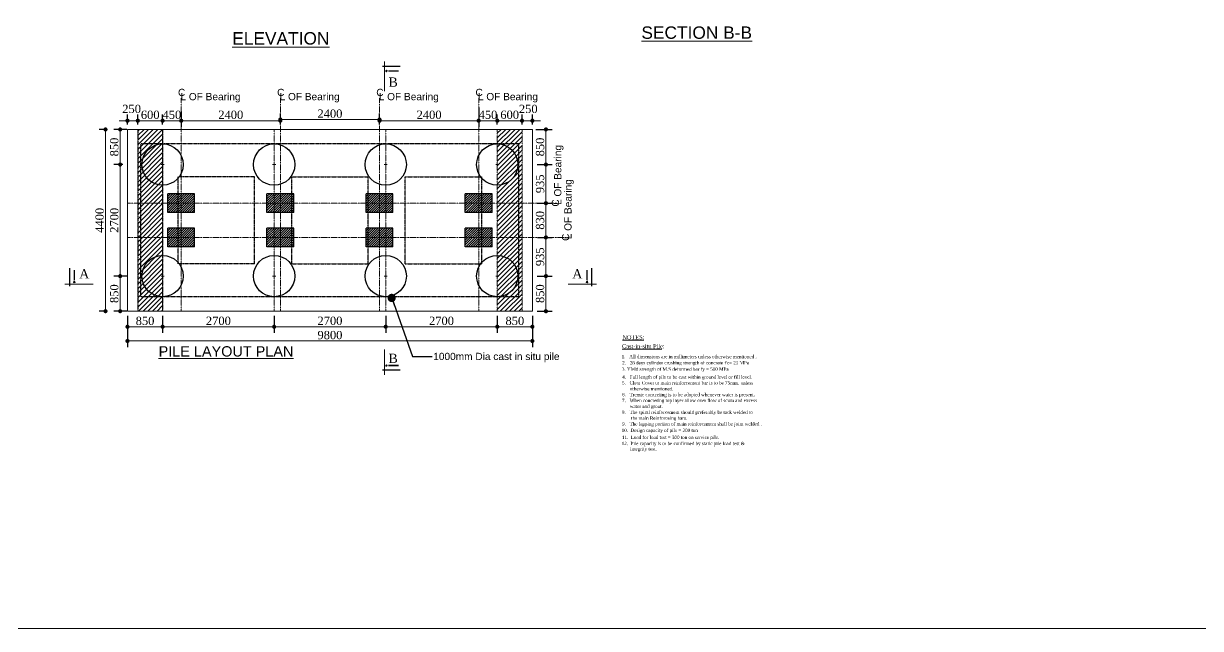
# Model space of a CAD drawing. Header units: millimetres. Extents: x -452357 to 35267, y 81803 to 461763.
# Drawn here: x -157511 to -129026, y 185240 to 199884 of the extents above; entities that cross this region are included whole.
import ezdxf

# ---------------------------------------------------------------- set-up
doc = ezdxf.new("R2010")
doc.units = ezdxf.units.MM
doc.header["$PDMODE"] = 2
doc.linetypes.add('CENTER', pattern=[2, 1.25, -0.25, 0.25, -0.25])
doc.linetypes.add('HIDDEN', pattern=[9.525, 6.35, -3.175])
doc.layers.get('Defpoints').update_dxf_attribs({"lineweight": 13})
for name, color, linetype, lineweight in [('Center Line', 34, 'Continuous', 15), ('Dimision', 96, 'Continuous', 18), ('hatch', 65, 'Continuous', 15), ('Hatching', 65, 'Continuous', 20), ('Pile', 11, 'Continuous', 15), ('Text', 7, 'Continuous', 15)]:
    doc.layers.add(name, color=color, linetype=linetype, lineweight=lineweight)
doc.layers.add('Pire Line', color=11, linetype='Continuous')
doc.styles.add('ROMANS', font='arial.ttf', dxfattribs={"height": 200})
doc.styles.get("Standard").update_dxf_attribs({"font": 'times.ttf'})
doc.dimstyles.new('ISO-25', dxfattribs={"dimtxt": 175, "dimasz": 100, "dimexe": 65, "dimexo": 115.625, "dimgap": 40, "dimtad": 1, "dimtoh": 1, "dimdec": 0, "dimtxsty": 'Standard', "dimblk": 'DOT', "dimcen": 300, "dimclrd": 256, "dimclre": 256, "dimclrt": 256, "dimadec": 0, "dimazin": 0, "dimtfac": 1, "dimtdec": 0, "dimtix": 1, "dimtmove": 0, "dimatfit": 3, "dimldrblk": 'DOT', "dimfxl": 75, "dimlwd": -1, "dimarcsym": 0})
pattern_1 = [(45, (213515.25, 55351.82), (-56.1266, 56.1266), [])]

# ---------------------------------------------------------------- blocks, each defined once
blk = doc.blocks.new('_Dot')
at = {"color": 0, "linetype": 'ByBlock', "lineweight": -2}
blk.add_line((-0.5, 0), (-1, 0), dxfattribs=at)
at = {"color": 0, "linetype": 'ByBlock', "const_width": 0.5}
blk.add_lwpolyline([(-0.25, 0, 1), (0.25, 0, 1)], format="xyb", close=True, dxfattribs=at)
blk = doc.blocks.new('*D453')
at = {"layer": 'Defpoints', "color": 0, "ltscale": 3, "transparency": 16777216}
for p in [(-146495, 197964), (-148895, 197532), (-148895, 197320)]:
    blk.add_point(p, dxfattribs=at)
at = {"layer": 'Dimision', "color": 1, "lineweight": -2, "ltscale": 3, "transparency": 16777216}
for p, q in [((-146495, 197848), (-146495, 197382)), ((-148895, 197436), (-148895, 197682))]:
    blk.add_line(p, q, dxfattribs=at)
at = {"layer": 'Dimision', "ltscale": 3, "transparency": 16777216}
blk.add_line((-146595, 197532), (-148795, 197532), dxfattribs=at)
at = {"layer": 'Dimision', "ltscale": 3, "transparency": 16777216, "xscale": 100, "yscale": 100, "zscale": 100, "rotation": 180}
blk.add_blockref('_Dot', (-148895, 197532), dxfattribs=at)
at = {"layer": 'Dimision', "ltscale": 3, "transparency": 16777216, "xscale": 100, "yscale": 100, "zscale": 100}
blk.add_blockref('_Dot', (-146495, 197532), dxfattribs=at)
at = {"layer": 'Dimision', "ltscale": 3, "transparency": 16777216, "insert": (-147695, 197674), "char_height": 200, "attachment_point": 5}
blk.add_mtext('2400', dxfattribs=at)
blk = doc.blocks.new('*D454')
at = {"layer": 'Defpoints', "color": 0, "ltscale": 3, "transparency": 16777216}
for p in [(-153695, 197872), (-153695, 197532), (-151295, 197320)]:
    blk.add_point(p, dxfattribs=at)
at = {"layer": 'Dimision', "color": 1, "lineweight": -2, "ltscale": 3, "transparency": 16777216}
for p, q in [((-153695, 197756), (-153695, 197382)), ((-151295, 197436), (-151295, 197682))]:
    blk.add_line(p, q, dxfattribs=at)
at = {"layer": 'Dimision', "ltscale": 3, "transparency": 16777216}
blk.add_line((-151395, 197532), (-153595, 197532), dxfattribs=at)
at = {"layer": 'Dimision', "ltscale": 3, "transparency": 16777216, "xscale": 100, "yscale": 100, "zscale": 100, "rotation": 180}
blk.add_blockref('_Dot', (-153695, 197532), dxfattribs=at)
at = {"layer": 'Dimision', "ltscale": 3, "transparency": 16777216, "xscale": 100, "yscale": 100, "zscale": 100}
blk.add_blockref('_Dot', (-151295, 197532), dxfattribs=at)
at = {"layer": 'Dimision', "ltscale": 3, "transparency": 16777216, "insert": (-152495, 197674), "char_height": 200, "attachment_point": 5}
blk.add_mtext('2400', dxfattribs=at)
blk = doc.blocks.new('*D455')
at = {"layer": 'Defpoints', "color": 0, "ltscale": 3, "transparency": 16777216}
for p in [(-153695, 197872), (-154145, 197532), (-154145, 197320)]:
    blk.add_point(p, dxfattribs=at)
at = {"layer": 'Dimision', "color": 1, "lineweight": -2, "ltscale": 3, "transparency": 16777216}
for p, q in [((-153695, 197756), (-153695, 197382)), ((-154145, 197436), (-154145, 197682))]:
    blk.add_line(p, q, dxfattribs=at)
at = {"layer": 'Dimision', "ltscale": 3, "transparency": 16777216}
for p, q in [((-154245, 197532), (-154345, 197532)), ((-153695, 197532), (-154145, 197532)), ((-153595, 197532), (-153495, 197532))]:
    blk.add_line(p, q, dxfattribs=at)
at = {"layer": 'Dimision', "ltscale": 3, "transparency": 16777216, "xscale": 100, "yscale": 100, "zscale": 100}
blk.add_blockref('_Dot', (-154145, 197532), dxfattribs=at)
at = {"layer": 'Dimision', "ltscale": 3, "transparency": 16777216, "xscale": 100, "yscale": 100, "zscale": 100, "rotation": 180}
blk.add_blockref('_Dot', (-153695, 197532), dxfattribs=at)
at = {"layer": 'Dimision', "ltscale": 3, "transparency": 16777216, "insert": (-153920, 197674), "char_height": 200, "attachment_point": 5}
blk.add_mtext('450', dxfattribs=at)
blk = doc.blocks.new('*D456')
at = {"layer": 'Defpoints', "color": 0, "ltscale": 0.25, "transparency": 16777216}
for p in [(-154745, 197532), (-154745, 197320), (-154145, 197320)]:
    blk.add_point(p, dxfattribs=at)
at = {"layer": 'Dimision', "color": 1, "lineweight": -2, "ltscale": 0.25, "transparency": 16777216}
for p, q in [((-154745, 197436), (-154745, 197682)), ((-154145, 197436), (-154145, 197682))]:
    blk.add_line(p, q, dxfattribs=at)
at = {"layer": 'Dimision', "ltscale": 0.25, "transparency": 16777216}
blk.add_line((-154245, 197532), (-154645, 197532), dxfattribs=at)
at = {"layer": 'Dimision', "ltscale": 0.25, "transparency": 16777216, "xscale": 100, "yscale": 100, "zscale": 100, "rotation": 180}
blk.add_blockref('_Dot', (-154745, 197532), dxfattribs=at)
at = {"layer": 'Dimision', "ltscale": 0.25, "transparency": 16777216, "xscale": 100, "yscale": 100, "zscale": 100}
blk.add_blockref('_Dot', (-154145, 197532), dxfattribs=at)
at = {"layer": 'Dimision', "ltscale": 0.25, "transparency": 16777216, "insert": (-154445, 197674), "char_height": 200, "attachment_point": 5}
blk.add_mtext('600', dxfattribs=at)
blk = doc.blocks.new('*D457')
at = {"layer": 'Defpoints', "color": 0, "ltscale": 0.25, "transparency": 16777216}
for p in [(-154995, 197532), (-154995, 197320), (-154745, 197320)]:
    blk.add_point(p, dxfattribs=at)
at = {"layer": 'Dimision', "ltscale": 0.25, "transparency": 16777216}
for p, q in [((-155095, 197532), (-155195, 197532)), ((-154745, 197532), (-154995, 197532)), ((-154645, 197532), (-154545, 197532))]:
    blk.add_line(p, q, dxfattribs=at)
at = {"layer": 'Dimision', "color": 1, "lineweight": -2, "ltscale": 0.25, "transparency": 16777216}
for p, q in [((-154995, 197436), (-154995, 197682)), ((-154745, 197436), (-154745, 197682))]:
    blk.add_line(p, q, dxfattribs=at)
at = {"layer": 'Dimision', "ltscale": 0.25, "transparency": 16777216, "xscale": 100, "yscale": 100, "zscale": 100}
blk.add_blockref('_Dot', (-154995, 197532), dxfattribs=at)
at = {"layer": 'Dimision', "ltscale": 0.25, "transparency": 16777216, "xscale": 100, "yscale": 100, "zscale": 100, "rotation": 180}
blk.add_blockref('_Dot', (-154745, 197532), dxfattribs=at)
at = {"layer": 'Dimision', "ltscale": 0.25, "transparency": 16777216, "insert": (-154895, 197816), "char_height": 200, "attachment_point": 5}
blk.add_mtext('250', dxfattribs=at)
blk = doc.blocks.new('*D458')
at = {"layer": 'Defpoints', "color": 0, "ltscale": 3, "transparency": 16777216}
for p in [(-146495, 197872), (-146045, 197532), (-146045, 197320)]:
    blk.add_point(p, dxfattribs=at)
at = {"layer": 'Dimision', "color": 1, "lineweight": -2, "ltscale": 3, "transparency": 16777216}
for p, q in [((-146495, 197756), (-146495, 197382)), ((-146045, 197436), (-146045, 197682))]:
    blk.add_line(p, q, dxfattribs=at)
at = {"layer": 'Dimision', "ltscale": 3, "transparency": 16777216}
for p, q in [((-146595, 197532), (-146695, 197532)), ((-146495, 197532), (-146045, 197532)), ((-145945, 197532), (-145845, 197532))]:
    blk.add_line(p, q, dxfattribs=at)
at = {"layer": 'Dimision', "ltscale": 3, "transparency": 16777216, "xscale": 100, "yscale": 100, "zscale": 100}
blk.add_blockref('_Dot', (-146495, 197532), dxfattribs=at)
at = {"layer": 'Dimision', "ltscale": 3, "transparency": 16777216, "xscale": 100, "yscale": 100, "zscale": 100, "rotation": 180}
blk.add_blockref('_Dot', (-146045, 197532), dxfattribs=at)
at = {"layer": 'Dimision', "ltscale": 3, "transparency": 16777216, "insert": (-146270, 197674), "char_height": 200, "attachment_point": 5}
blk.add_mtext('450', dxfattribs=at)
blk = doc.blocks.new('*D459')
at = {"layer": 'Defpoints', "color": 0, "ltscale": 0.25, "transparency": 16777216}
for p in [(-145445, 197532), (-146045, 197320), (-145445, 197320)]:
    blk.add_point(p, dxfattribs=at)
at = {"layer": 'Dimision', "color": 1, "lineweight": -2, "ltscale": 0.25, "transparency": 16777216}
for p, q in [((-146045, 197436), (-146045, 197682)), ((-145445, 197436), (-145445, 197682))]:
    blk.add_line(p, q, dxfattribs=at)
at = {"layer": 'Dimision', "ltscale": 0.25, "transparency": 16777216}
blk.add_line((-145945, 197532), (-145545, 197532), dxfattribs=at)
at = {"layer": 'Dimision', "ltscale": 0.25, "transparency": 16777216, "xscale": 100, "yscale": 100, "zscale": 100, "rotation": 180}
blk.add_blockref('_Dot', (-146045, 197532), dxfattribs=at)
at = {"layer": 'Dimision', "ltscale": 0.25, "transparency": 16777216, "xscale": 100, "yscale": 100, "zscale": 100}
blk.add_blockref('_Dot', (-145445, 197532), dxfattribs=at)
at = {"layer": 'Dimision', "ltscale": 0.25, "transparency": 16777216, "insert": (-145745, 197674), "char_height": 200, "attachment_point": 5}
blk.add_mtext('600', dxfattribs=at)
blk = doc.blocks.new('*D460')
at = {"layer": 'Defpoints', "color": 0, "ltscale": 0.25, "transparency": 16777216}
for p in [(-145195, 197532), (-145445, 197320), (-145195, 197320)]:
    blk.add_point(p, dxfattribs=at)
at = {"layer": 'Dimision', "ltscale": 0.25, "transparency": 16777216}
for p, q in [((-145545, 197532), (-145645, 197532)), ((-145445, 197532), (-145195, 197532)), ((-145095, 197532), (-144995, 197532))]:
    blk.add_line(p, q, dxfattribs=at)
at = {"layer": 'Dimision', "color": 1, "lineweight": -2, "ltscale": 0.25, "transparency": 16777216}
for p, q in [((-145445, 197436), (-145445, 197682)), ((-145195, 197436), (-145195, 197682))]:
    blk.add_line(p, q, dxfattribs=at)
at = {"layer": 'Dimision', "ltscale": 0.25, "transparency": 16777216, "xscale": 100, "yscale": 100, "zscale": 100}
blk.add_blockref('_Dot', (-145445, 197532), dxfattribs=at)
at = {"layer": 'Dimision', "ltscale": 0.25, "transparency": 16777216, "xscale": 100, "yscale": 100, "zscale": 100, "rotation": 180}
blk.add_blockref('_Dot', (-145195, 197532), dxfattribs=at)
at = {"layer": 'Dimision', "ltscale": 0.25, "transparency": 16777216, "insert": (-145295, 197816), "char_height": 200, "attachment_point": 5}
blk.add_mtext('250', dxfattribs=at)
blk = doc.blocks.new('*D461')
at = {"layer": 'Defpoints', "color": 0, "ltscale": 3, "transparency": 16777216}
for p in [(-154895, 197320), (-155172, 196470), (-154995, 196470)]:
    blk.add_point(p, dxfattribs=at)
at = {"layer": 'Dimision', "color": 1, "lineweight": -2, "ltscale": 3, "transparency": 16777216}
for p, q in [((-155011, 197320), (-155322, 197320)), ((-155111, 196470), (-155322, 196470))]:
    blk.add_line(p, q, dxfattribs=at)
at = {"layer": 'Dimision', "ltscale": 3, "transparency": 16777216}
blk.add_line((-155172, 197220), (-155172, 196570), dxfattribs=at)
at = {"layer": 'Dimision', "ltscale": 3, "transparency": 16777216, "xscale": 100, "yscale": 100, "zscale": 100}
for p, rotation in [((-155172, 197320), 90), ((-155172, 196470), 270)]:
    blk.add_blockref('_Dot', p, dxfattribs=dict(at, rotation=rotation))
at = {"layer": 'Dimision', "ltscale": 3, "transparency": 16777216, "insert": (-155314, 196895), "char_height": 200, "attachment_point": 5, "rotation": 90}
blk.add_mtext('850', dxfattribs=at)
blk = doc.blocks.new('*D462')
at = {"layer": 'Defpoints', "color": 0, "ltscale": 3, "transparency": 16777216}
for p in [(-154995, 196470), (-155172, 193770), (-154895, 193770)]:
    blk.add_point(p, dxfattribs=at)
at = {"layer": 'Dimision', "color": 1, "lineweight": -2, "ltscale": 3, "transparency": 16777216}
for p, q in [((-155111, 196470), (-155322, 196470)), ((-155011, 193770), (-155322, 193770))]:
    blk.add_line(p, q, dxfattribs=at)
at = {"layer": 'Dimision', "ltscale": 3, "transparency": 16777216}
blk.add_line((-155172, 196370), (-155172, 193870), dxfattribs=at)
at = {"layer": 'Dimision', "ltscale": 3, "transparency": 16777216, "xscale": 100, "yscale": 100, "zscale": 100}
for p, rotation in [((-155172, 196470), 90), ((-155172, 193770), 270)]:
    blk.add_blockref('_Dot', p, dxfattribs=dict(at, rotation=rotation))
at = {"layer": 'Dimision', "ltscale": 3, "transparency": 16777216, "insert": (-155314, 195120), "char_height": 200, "attachment_point": 5, "rotation": 90}
blk.add_mtext('2700', dxfattribs=at)
blk = doc.blocks.new('*D463')
at = {"layer": 'Defpoints', "color": 0, "ltscale": 3, "transparency": 16777216}
for p in [(-154895, 193770), (-155172, 192920), (-154895, 192920)]:
    blk.add_point(p, dxfattribs=at)
at = {"layer": 'Dimision', "color": 1, "lineweight": -2, "ltscale": 3, "transparency": 16777216}
for p, q in [((-155011, 193770), (-155322, 193770)), ((-155011, 192920), (-155322, 192920))]:
    blk.add_line(p, q, dxfattribs=at)
at = {"layer": 'Dimision', "ltscale": 3, "transparency": 16777216}
blk.add_line((-155172, 193670), (-155172, 193020), dxfattribs=at)
at = {"layer": 'Dimision', "ltscale": 3, "transparency": 16777216, "xscale": 100, "yscale": 100, "zscale": 100}
for p, rotation in [((-155172, 193770), 90), ((-155172, 192920), 270)]:
    blk.add_blockref('_Dot', p, dxfattribs=dict(at, rotation=rotation))
at = {"layer": 'Dimision', "ltscale": 3, "transparency": 16777216, "insert": (-155314, 193345), "char_height": 200, "attachment_point": 5, "rotation": 90}
blk.add_mtext('850', dxfattribs=at)
blk = doc.blocks.new('*D464')
at = {"layer": 'Defpoints', "color": 0, "ltscale": 3, "transparency": 16777216}
for p in [(-154995, 192920), (-145195, 192920), (-154995, 192199)]:
    blk.add_point(p, dxfattribs=at)
at = {"layer": 'Dimision', "color": 1, "lineweight": -2, "ltscale": 3, "transparency": 16777216}
for p, q in [((-154995, 192805), (-154995, 192049)), ((-145195, 192805), (-145195, 192049))]:
    blk.add_line(p, q, dxfattribs=at)
at = {"layer": 'Dimision', "ltscale": 3, "transparency": 16777216}
blk.add_line((-145295, 192199), (-154895, 192199), dxfattribs=at)
at = {"layer": 'Dimision', "ltscale": 3, "transparency": 16777216, "xscale": 100, "yscale": 100, "zscale": 100, "rotation": 180}
blk.add_blockref('_Dot', (-154995, 192199), dxfattribs=at)
at = {"layer": 'Dimision', "ltscale": 3, "transparency": 16777216, "xscale": 100, "yscale": 100, "zscale": 100}
blk.add_blockref('_Dot', (-145195, 192199), dxfattribs=at)
at = {"layer": 'Dimision', "ltscale": 3, "transparency": 16777216, "insert": (-150095, 192341), "char_height": 200, "attachment_point": 5}
blk.add_mtext('9800', dxfattribs=at)
blk = doc.blocks.new('*D465')
at = {"layer": 'Defpoints', "color": 0, "ltscale": 3, "transparency": 16777216}
for p in [(-155527, 197320), (-155382, 197320), (-155382, 192920)]:
    blk.add_point(p, dxfattribs=at)
at = {"layer": 'Dimision', "color": 1, "lineweight": -2, "ltscale": 3, "transparency": 16777216}
for p, q in [((-155498, 197320), (-155677, 197320)), ((-155498, 192920), (-155677, 192920))]:
    blk.add_line(p, q, dxfattribs=at)
at = {"layer": 'Dimision', "ltscale": 3, "transparency": 16777216}
blk.add_line((-155527, 193020), (-155527, 197220), dxfattribs=at)
at = {"layer": 'Dimision', "ltscale": 3, "transparency": 16777216, "xscale": 100, "yscale": 100, "zscale": 100}
for p, rotation in [((-155527, 197320), 90), ((-155527, 192920), 270)]:
    blk.add_blockref('_Dot', p, dxfattribs=dict(at, rotation=rotation))
at = {"layer": 'Dimision', "ltscale": 3, "transparency": 16777216, "insert": (-155669, 195120), "char_height": 200, "attachment_point": 5, "rotation": 90}
blk.add_mtext('4400', dxfattribs=at)
blk = doc.blocks.new('*D466')
at = {"layer": 'Defpoints', "color": 0, "ltscale": 3, "transparency": 16777216}
for p in [(-145191, 194705), (-144867, 194705), (-145195, 193770)]:
    blk.add_point(p, dxfattribs=at)
at = {"layer": 'Dimision', "color": 1, "lineweight": -2, "ltscale": 3, "transparency": 16777216}
for p, q in [((-145075, 194705), (-144717, 194705)), ((-145080, 193770), (-144717, 193770))]:
    blk.add_line(p, q, dxfattribs=at)
at = {"layer": 'Dimision', "ltscale": 3, "transparency": 16777216}
blk.add_line((-144867, 193870), (-144867, 194605), dxfattribs=at)
at = {"layer": 'Dimision', "ltscale": 3, "transparency": 16777216, "xscale": 100, "yscale": 100, "zscale": 100}
for p, rotation in [((-144867, 194705), 90), ((-144867, 193770), 270)]:
    blk.add_blockref('_Dot', p, dxfattribs=dict(at, rotation=rotation))
at = {"layer": 'Dimision', "ltscale": 3, "transparency": 16777216, "insert": (-145009, 194238), "char_height": 200, "attachment_point": 5, "rotation": 90}
blk.add_mtext('935', dxfattribs=at)
blk = doc.blocks.new('*D467')
at = {"layer": 'Defpoints', "color": 0, "ltscale": 3, "transparency": 16777216}
for p in [(-145196, 195535), (-144867, 195535), (-145191, 194705)]:
    blk.add_point(p, dxfattribs=at)
at = {"layer": 'Dimision', "color": 1, "lineweight": -2, "ltscale": 3, "transparency": 16777216}
for p, q in [((-145081, 195535), (-144717, 195535)), ((-145075, 194705), (-144717, 194705))]:
    blk.add_line(p, q, dxfattribs=at)
at = {"layer": 'Dimision', "ltscale": 3, "transparency": 16777216}
blk.add_line((-144867, 194805), (-144867, 195435), dxfattribs=at)
at = {"layer": 'Dimision', "ltscale": 3, "transparency": 16777216, "xscale": 100, "yscale": 100, "zscale": 100}
for p, rotation in [((-144867, 195535), 90), ((-144867, 194705), 270)]:
    blk.add_blockref('_Dot', p, dxfattribs=dict(at, rotation=rotation))
at = {"layer": 'Dimision', "ltscale": 3, "transparency": 16777216, "insert": (-145009, 195120), "char_height": 200, "attachment_point": 5, "rotation": 90}
blk.add_mtext('830', dxfattribs=at)
blk = doc.blocks.new('*D468')
at = {"layer": 'Defpoints', "color": 0, "ltscale": 3, "transparency": 16777216}
for p in [(-145195, 196470), (-144867, 196470), (-145196, 195535)]:
    blk.add_point(p, dxfattribs=at)
at = {"layer": 'Dimision', "color": 1, "lineweight": -2, "ltscale": 3, "transparency": 16777216}
for p, q in [((-145080, 196470), (-144717, 196470)), ((-145081, 195535), (-144717, 195535))]:
    blk.add_line(p, q, dxfattribs=at)
at = {"layer": 'Dimision', "ltscale": 3, "transparency": 16777216}
blk.add_line((-144867, 195635), (-144867, 196370), dxfattribs=at)
at = {"layer": 'Dimision', "ltscale": 3, "transparency": 16777216, "xscale": 100, "yscale": 100, "zscale": 100}
for p, rotation in [((-144867, 196470), 90), ((-144867, 195535), 270)]:
    blk.add_blockref('_Dot', p, dxfattribs=dict(at, rotation=rotation))
at = {"layer": 'Dimision', "ltscale": 3, "transparency": 16777216, "insert": (-145009, 196003), "char_height": 200, "attachment_point": 5, "rotation": 90}
blk.add_mtext('935', dxfattribs=at)
blk = doc.blocks.new('*D469')
at = {"layer": 'Defpoints', "color": 0, "ltscale": 3, "transparency": 16777216}
for p in [(-145195, 193770), (-145197, 192920), (-144867, 192920)]:
    blk.add_point(p, dxfattribs=at)
at = {"layer": 'Dimision', "color": 1, "lineweight": -2, "ltscale": 3, "transparency": 16777216}
for p, q in [((-145080, 193770), (-144717, 193770)), ((-145082, 192920), (-144717, 192920))]:
    blk.add_line(p, q, dxfattribs=at)
at = {"layer": 'Dimision', "ltscale": 3, "transparency": 16777216}
blk.add_line((-144867, 193670), (-144867, 193020), dxfattribs=at)
at = {"layer": 'Dimision', "ltscale": 3, "transparency": 16777216, "xscale": 100, "yscale": 100, "zscale": 100}
for p, rotation in [((-144867, 193770), 90), ((-144867, 192920), 270)]:
    blk.add_blockref('_Dot', p, dxfattribs=dict(at, rotation=rotation))
at = {"layer": 'Dimision', "ltscale": 3, "transparency": 16777216, "insert": (-145009, 193345), "char_height": 200, "attachment_point": 5, "rotation": 90}
blk.add_mtext('850', dxfattribs=at)
blk = doc.blocks.new('*D470')
at = {"layer": 'Defpoints', "color": 0, "ltscale": 3, "transparency": 16777216}
for p in [(-145225, 197320), (-144867, 197320), (-145195, 196470)]:
    blk.add_point(p, dxfattribs=at)
at = {"layer": 'Dimision', "color": 1, "lineweight": -2, "ltscale": 3, "transparency": 16777216}
for p, q in [((-145109, 197320), (-144717, 197320)), ((-145080, 196470), (-144717, 196470))]:
    blk.add_line(p, q, dxfattribs=at)
at = {"layer": 'Dimision', "ltscale": 3, "transparency": 16777216}
blk.add_line((-144867, 196570), (-144867, 197220), dxfattribs=at)
at = {"layer": 'Dimision', "ltscale": 3, "transparency": 16777216, "xscale": 100, "yscale": 100, "zscale": 100}
for p, rotation in [((-144867, 197320), 90), ((-144867, 196470), 270)]:
    blk.add_blockref('_Dot', p, dxfattribs=dict(at, rotation=rotation))
at = {"layer": 'Dimision', "ltscale": 3, "transparency": 16777216, "insert": (-145009, 196895), "char_height": 200, "attachment_point": 5, "rotation": 90}
blk.add_mtext('850', dxfattribs=at)
blk = doc.blocks.new('*D471')
at = {"layer": 'Defpoints', "color": 0, "ltscale": 3, "transparency": 16777216}
for p in [(-154995, 192920), (-154145, 192920), (-154145, 192544)]:
    blk.add_point(p, dxfattribs=at)
at = {"layer": 'Dimision', "color": 1, "lineweight": -2, "ltscale": 3, "transparency": 16777216}
for p, q in [((-154995, 192805), (-154995, 192394)), ((-154145, 192805), (-154145, 192394))]:
    blk.add_line(p, q, dxfattribs=at)
at = {"layer": 'Dimision', "ltscale": 3, "transparency": 16777216}
blk.add_line((-154895, 192544), (-154245, 192544), dxfattribs=at)
at = {"layer": 'Dimision', "ltscale": 3, "transparency": 16777216, "xscale": 100, "yscale": 100, "zscale": 100, "rotation": 180}
blk.add_blockref('_Dot', (-154995, 192544), dxfattribs=at)
at = {"layer": 'Dimision', "ltscale": 3, "transparency": 16777216, "xscale": 100, "yscale": 100, "zscale": 100}
blk.add_blockref('_Dot', (-154145, 192544), dxfattribs=at)
at = {"layer": 'Dimision', "ltscale": 3, "transparency": 16777216, "insert": (-154570, 192685), "char_height": 200, "attachment_point": 5}
blk.add_mtext('850', dxfattribs=at)
blk = doc.blocks.new('*D472')
at = {"layer": 'Defpoints', "color": 0, "ltscale": 0.25, "transparency": 16777216}
for p in [(-151295, 197560), (-151295, 197348), (-148895, 197320)]:
    blk.add_point(p, dxfattribs=at)
at = {"layer": 'Dimision', "color": 1, "lineweight": -2, "ltscale": 0.25, "transparency": 16777216}
for p, q in [((-151295, 197464), (-151295, 197710)), ((-148895, 197436), (-148895, 197710))]:
    blk.add_line(p, q, dxfattribs=at)
at = {"layer": 'Dimision', "ltscale": 0.25, "transparency": 16777216}
blk.add_line((-148995, 197560), (-151195, 197560), dxfattribs=at)
at = {"layer": 'Dimision', "ltscale": 0.25, "transparency": 16777216, "xscale": 100, "yscale": 100, "zscale": 100, "rotation": 180}
blk.add_blockref('_Dot', (-151295, 197560), dxfattribs=at)
at = {"layer": 'Dimision', "ltscale": 0.25, "transparency": 16777216, "xscale": 100, "yscale": 100, "zscale": 100}
blk.add_blockref('_Dot', (-148895, 197560), dxfattribs=at)
at = {"layer": 'Dimision', "ltscale": 0.25, "transparency": 16777216, "insert": (-150095, 197702), "char_height": 200, "attachment_point": 5}
blk.add_mtext('2400', dxfattribs=at)
blk = doc.blocks.new('*D473')
at = {"layer": 'Defpoints', "color": 0, "ltscale": 0.25, "transparency": 16777216}
for p in [(-154145, 192920), (-151445, 192920), (-151445, 192544)]:
    blk.add_point(p, dxfattribs=at)
at = {"layer": 'Dimision', "color": 1, "lineweight": -2, "ltscale": 0.25, "transparency": 16777216}
for p, q in [((-154145, 192805), (-154145, 192394)), ((-151445, 192805), (-151445, 192394))]:
    blk.add_line(p, q, dxfattribs=at)
at = {"layer": 'Dimision', "ltscale": 0.25, "transparency": 16777216}
blk.add_line((-154045, 192544), (-151545, 192544), dxfattribs=at)
at = {"layer": 'Dimision', "ltscale": 0.25, "transparency": 16777216, "xscale": 100, "yscale": 100, "zscale": 100, "rotation": 180}
blk.add_blockref('_Dot', (-154145, 192544), dxfattribs=at)
at = {"layer": 'Dimision', "ltscale": 0.25, "transparency": 16777216, "xscale": 100, "yscale": 100, "zscale": 100}
blk.add_blockref('_Dot', (-151445, 192544), dxfattribs=at)
at = {"layer": 'Dimision', "ltscale": 0.25, "transparency": 16777216, "insert": (-152795, 192686), "char_height": 200, "attachment_point": 5}
blk.add_mtext('2700', dxfattribs=at)
blk = doc.blocks.new('*D474')
at = {"layer": 'Defpoints', "color": 0, "ltscale": 0.25, "transparency": 16777216}
for p in [(-151445, 192920), (-148745, 192920), (-148745, 192544)]:
    blk.add_point(p, dxfattribs=at)
at = {"layer": 'Dimision', "color": 1, "lineweight": -2, "ltscale": 0.25, "transparency": 16777216}
for p, q in [((-151445, 192805), (-151445, 192394)), ((-148745, 192805), (-148745, 192394))]:
    blk.add_line(p, q, dxfattribs=at)
at = {"layer": 'Dimision', "ltscale": 0.25, "transparency": 16777216}
blk.add_line((-151345, 192544), (-148845, 192544), dxfattribs=at)
at = {"layer": 'Dimision', "ltscale": 0.25, "transparency": 16777216, "xscale": 100, "yscale": 100, "zscale": 100, "rotation": 180}
blk.add_blockref('_Dot', (-151445, 192544), dxfattribs=at)
at = {"layer": 'Dimision', "ltscale": 0.25, "transparency": 16777216, "xscale": 100, "yscale": 100, "zscale": 100}
blk.add_blockref('_Dot', (-148745, 192544), dxfattribs=at)
at = {"layer": 'Dimision', "ltscale": 0.25, "transparency": 16777216, "insert": (-150095, 192686), "char_height": 200, "attachment_point": 5}
blk.add_mtext('2700', dxfattribs=at)
blk = doc.blocks.new('*D475')
at = {"layer": 'Defpoints', "color": 0, "ltscale": 0.25, "transparency": 16777216}
for p in [(-148745, 192920), (-146045, 192920), (-146045, 192544)]:
    blk.add_point(p, dxfattribs=at)
at = {"layer": 'Dimision', "color": 1, "lineweight": -2, "ltscale": 0.25, "transparency": 16777216}
for p, q in [((-148745, 192805), (-148745, 192394)), ((-146045, 192805), (-146045, 192394))]:
    blk.add_line(p, q, dxfattribs=at)
at = {"layer": 'Dimision', "ltscale": 0.25, "transparency": 16777216}
blk.add_line((-148645, 192544), (-146145, 192544), dxfattribs=at)
at = {"layer": 'Dimision', "ltscale": 0.25, "transparency": 16777216, "xscale": 100, "yscale": 100, "zscale": 100, "rotation": 180}
blk.add_blockref('_Dot', (-148745, 192544), dxfattribs=at)
at = {"layer": 'Dimision', "ltscale": 0.25, "transparency": 16777216, "xscale": 100, "yscale": 100, "zscale": 100}
blk.add_blockref('_Dot', (-146045, 192544), dxfattribs=at)
at = {"layer": 'Dimision', "ltscale": 0.25, "transparency": 16777216, "insert": (-147395, 192686), "char_height": 200, "attachment_point": 5}
blk.add_mtext('2700', dxfattribs=at)
blk = doc.blocks.new('*D476')
at = {"layer": 'Defpoints', "color": 0, "ltscale": 0.25, "transparency": 16777216}
for p in [(-146045, 192920), (-145195, 192920), (-145195, 192544)]:
    blk.add_point(p, dxfattribs=at)
at = {"layer": 'Dimision', "color": 1, "lineweight": -2, "ltscale": 0.25, "transparency": 16777216}
for p, q in [((-146045, 192805), (-146045, 192394)), ((-145195, 192805), (-145195, 192394))]:
    blk.add_line(p, q, dxfattribs=at)
at = {"layer": 'Dimision', "ltscale": 0.25, "transparency": 16777216}
blk.add_line((-145945, 192544), (-145295, 192544), dxfattribs=at)
at = {"layer": 'Dimision', "ltscale": 0.25, "transparency": 16777216, "xscale": 100, "yscale": 100, "zscale": 100, "rotation": 180}
blk.add_blockref('_Dot', (-146045, 192544), dxfattribs=at)
at = {"layer": 'Dimision', "ltscale": 0.25, "transparency": 16777216, "xscale": 100, "yscale": 100, "zscale": 100}
blk.add_blockref('_Dot', (-145195, 192544), dxfattribs=at)
at = {"layer": 'Dimision', "ltscale": 0.25, "transparency": 16777216, "insert": (-145620, 192685), "char_height": 200, "attachment_point": 5}
blk.add_mtext('850', dxfattribs=at)

msp = doc.modelspace()

# ---------------------------------------------------------------- hatches: boundary and pattern name
at = {"layer": 'hatch', "ltscale": 10}
h = msp.add_hatch(dxfattribs=at)
h.set_pattern_fill('_USER', color=256, scale=40, angle=45, style=0, pattern_type=0)
h.set_pattern_definition([(45, (232336.43, 82380.256), (-28.2842712, 28.2842712), [])])
h.paths.add_polyline_path([(-154020.3, 195310.2), (-154020.3, 195760.2), (-153370.3, 195760.2), (-153370.3, 195310.2)])
h = msp.add_hatch(dxfattribs=at)
h.set_pattern_fill('_USER', color=256, scale=40, angle=45, style=0, pattern_type=0)
h.set_pattern_definition([(45, (234736.43, 82380.256), (-28.2842712, 28.2842712), [])])
h.paths.add_polyline_path([(-151620.3, 195310.2), (-151620.3, 195760.2), (-150970.3, 195760.2), (-150970.3, 195310.2)])
h = msp.add_hatch(dxfattribs=at)
h.set_pattern_fill('_USER', color=256, scale=40, angle=45, style=0, pattern_type=0)
h.set_pattern_definition([(45, (237136.43, 82380.256), (-28.2842712, 28.2842712), [])])
h.paths.add_polyline_path([(-149220.3, 195310.2), (-149220.3, 195760.2), (-148570.3, 195760.2), (-148570.3, 195310.2)])
h = msp.add_hatch(dxfattribs=at)
h.set_pattern_fill('_USER', color=256, scale=40, angle=45, style=0, pattern_type=0)
h.set_pattern_definition([(45, (239536.43, 82380.256), (-28.2842712, 28.2842712), [])])
h.paths.add_polyline_path([(-146820.3, 195310.2), (-146820.3, 195760.2), (-146170.3, 195760.2), (-146170.3, 195310.2)])
h = msp.add_hatch(dxfattribs=at)
h.set_pattern_fill('_USER', color=256, scale=40, angle=45, style=0, pattern_type=0)
h.set_pattern_definition([(45, (232336.43, 81550.256), (-28.2842712, 28.2842712), [])])
h.paths.add_polyline_path([(-154020.3, 194480.2), (-154020.3, 194930.2), (-153370.3, 194930.2), (-153370.3, 194480.2)])
h = msp.add_hatch(dxfattribs=at)
h.set_pattern_fill('_USER', color=256, scale=40, angle=45, style=0, pattern_type=0)
h.set_pattern_definition([(45, (234736.43, 81550.256), (-28.2842712, 28.2842712), [])])
h.paths.add_polyline_path([(-151620.3, 194480.2), (-151620.3, 194930.2), (-150970.3, 194930.2), (-150970.3, 194480.2)])
h = msp.add_hatch(dxfattribs=at)
h.set_pattern_fill('_USER', color=256, scale=40, angle=45, style=0, pattern_type=0)
h.set_pattern_definition([(45, (237136.43, 81550.256), (-28.2842712, 28.2842712), [])])
h.paths.add_polyline_path([(-149220.3, 194480.2), (-149220.3, 194930.2), (-148570.3, 194930.2), (-148570.3, 194480.2)])
h = msp.add_hatch(dxfattribs=at)
h.set_pattern_fill('_USER', color=256, scale=40, angle=45, style=0, pattern_type=0)
h.set_pattern_definition([(45, (239536.43, 81550.256), (-28.2842712, 28.2842712), [])])
h.paths.add_polyline_path([(-146820.3, 194480.2), (-146820.3, 194930.2), (-146170.3, 194930.2), (-146170.3, 194480.2)])
at = {"layer": 'Hatching', "ltscale": 0.25}
h = msp.add_hatch(dxfattribs=at)
h.set_pattern_fill('ANSI31', color=256, scale=25)
h.set_pattern_definition(pattern_1)
h.paths.add_polyline_path([(-154745.3, 197320.2), (-154145.3, 197320.2), (-154145.3, 192920.2), (-154745.3, 192920.2)])
h = msp.add_hatch(dxfattribs=at)
h.set_pattern_fill('ANSI31', color=256, scale=25)
h.set_pattern_definition(pattern_1)
h.paths.add_polyline_path([(-145445.3, 197320.2), (-146045.3, 197320.2), (-146045.3, 192920.2), (-145445.3, 192920.2)])
at = {"layer": 'Text'}
for points in [[(-148709.6, 198735.5, 1), (-148745.4, 198735.5, 1)], [(-156283, 193643.6, 1), (-156283, 193607.7, 1)], [(-143872.7, 193643.6, -1), (-143872.7, 193607.7, -1)], [(-148709.6, 191604.9, -1), (-148745.4, 191604.9, -1)]]:
    msp.add_hatch(color=256, dxfattribs=at).paths.add_polyline_path(points)

# ---------------------------------------------------------------- linework, layer by layer
at = {"layer": 'Center Line', "linetype": 'CENTER'}
for p, q in [((-153695.3, 192920.2), (-153695.3, 198074.4)), ((-151295.3, 192920.2), (-151295.3, 198074.4)), ((-148895.3, 192920.2), (-148895.3, 198074.4)), ((-146495.3, 192920.2), (-146495.3, 198074.4)), ((-154145.3, 192920.2), (-154145.3, 197320.2)), ((-151445.3, 192920.2), (-151445.3, 197320.2)), ((-148745.3, 192920.2), (-148745.3, 197320.2)), ((-146045.3, 192920.2), (-146045.3, 197320.2)), ((-146045.3, 192920.2), (-146045.3, 197320.2)), ((-146045.3, 192920.2), (-146045.3, 197320.2)), ((-145445.3, 192920.2), (-145445.3, 197320.2)), ((-154995.3, 195535.2), (-144596.8, 195535.2)), ((-154995.3, 194705.2), (-144316.3, 194705.2))]:
    msp.add_line(p, q, dxfattribs=at)
at = {"layer": 'Center Line'}
for p, q in [((-154107.8, 196470.2), (-154182.8, 196470.2)), ((-154145.3, 196507.7), (-154145.3, 196432.7)), ((-151407.8, 196470.2), (-151482.8, 196470.2)), ((-151445.3, 196507.7), (-151445.3, 196432.7)), ((-148707.8, 196470.2), (-148782.8, 196470.2)), ((-148745.3, 196507.7), (-148745.3, 196432.7)), ((-146007.8, 196470.2), (-146082.8, 196470.2)), ((-146045.3, 196507.7), (-146045.3, 196432.7)), ((-154107.8, 193770.2), (-154182.8, 193770.2)), ((-154145.3, 193807.7), (-154145.3, 193732.7)), ((-151407.8, 193770.2), (-151482.8, 193770.2)), ((-151445.3, 193807.7), (-151445.3, 193732.7)), ((-148707.8, 193770.2), (-148782.8, 193770.2)), ((-148745.3, 193807.7), (-148745.3, 193732.7)), ((-146007.8, 193770.2), (-146082.8, 193770.2)), ((-146045.3, 193807.7), (-146045.3, 193732.7))]:
    msp.add_line(p, q, dxfattribs=at)
at = {"layer": 'hatch', "ltscale": 3}
msp.add_lwpolyline([(-160675.5, 229261.8), (-126905.8, 229287.1), (-126905.8, 185240.2), (-160675.5, 185240.2)], close=True, dxfattribs=at)
at = {"layer": 'Pile', "ltscale": 3}
for p, q in [((-154995.3, 197320.2), (-145195.3, 197320.2)), ((-154995.3, 192920.2), (-154995.3, 197320.2)), ((-145195.3, 197320.2), (-145195.3, 192920.2)), ((-154995.3, 192920.2), (-145195.3, 192920.2))]:
    msp.add_line(p, q, dxfattribs=at)
at = {"layer": 'Pire Line', "linetype": 'HIDDEN', "ltscale": 0.2}
for p, q in [((-154745.3, 197320.2), (-154745.3, 192920.2)), ((-154145.3, 197320.2), (-154145.3, 192920.2)), ((-154670.3, 193270.2), (-154670.3, 196970.2)), ((-145520.3, 196970.2), (-154670.3, 196970.2)), ((-145520.3, 193270.2), (-145520.3, 196970.2)), ((-153770.3, 194070.2), (-153770.3, 196170.2)), ((-151920.3, 196170.2), (-153770.3, 196170.2)), ((-151920.3, 194070.2), (-151920.3, 196170.2)), ((-151020.3, 194070.2), (-151020.3, 196170.2)), ((-151020.3, 196170.2), (-149170.3, 196170.2)), ((-149170.3, 194070.2), (-149170.3, 196170.2)), ((-148270.3, 196170.2), (-146420.3, 196170.2)), ((-148270.3, 194070.2), (-148270.3, 196170.2)), ((-146420.3, 194070.2), (-146420.3, 196170.2)), ((-151920.3, 194070.2), (-153770.3, 194070.2)), ((-151020.3, 194070.2), (-149170.3, 194070.2)), ((-148270.3, 194070.2), (-146420.3, 194070.2)), ((-145520.3, 193270.2), (-154670.3, 193270.2))]:
    msp.add_line(p, q, dxfattribs=at)
at = {"layer": 'Pire Line', "ltscale": 5}
for p, q in [((-154020.3, 195310.2), (-154020.3, 195760.2)), ((-153370.3, 195760.2), (-154020.3, 195760.2)), ((-153370.3, 195310.2), (-153370.3, 195760.2)), ((-151620.3, 195310.2), (-151620.3, 195760.2)), ((-150970.3, 195760.2), (-151620.3, 195760.2)), ((-150970.3, 195310.2), (-150970.3, 195760.2)), ((-149220.3, 195310.2), (-149220.3, 195760.2)), ((-148570.3, 195760.2), (-149220.3, 195760.2)), ((-148570.3, 195310.2), (-148570.3, 195760.2)), ((-146820.3, 195310.2), (-146820.3, 195760.2)), ((-146170.3, 195760.2), (-146820.3, 195760.2)), ((-146170.3, 195310.2), (-146170.3, 195760.2)), ((-153370.3, 195310.2), (-154020.3, 195310.2)), ((-150970.3, 195310.2), (-151620.3, 195310.2)), ((-148570.3, 195310.2), (-149220.3, 195310.2)), ((-146170.3, 195310.2), (-146820.3, 195310.2)), ((-154020.3, 194480.2), (-154020.3, 194930.2)), ((-153370.3, 194930.2), (-154020.3, 194930.2)), ((-153370.3, 194480.2), (-153370.3, 194930.2)), ((-151620.3, 194480.2), (-151620.3, 194930.2)), ((-150970.3, 194930.2), (-151620.3, 194930.2)), ((-150970.3, 194480.2), (-150970.3, 194930.2)), ((-149220.3, 194480.2), (-149220.3, 194930.2)), ((-148570.3, 194930.2), (-149220.3, 194930.2)), ((-148570.3, 194480.2), (-148570.3, 194930.2)), ((-146820.3, 194480.2), (-146820.3, 194930.2)), ((-146170.3, 194930.2), (-146820.3, 194930.2)), ((-146170.3, 194480.2), (-146170.3, 194930.2)), ((-153370.3, 194480.2), (-154020.3, 194480.2)), ((-150970.3, 194480.2), (-151620.3, 194480.2)), ((-148570.3, 194480.2), (-149220.3, 194480.2)), ((-146170.3, 194480.2), (-146820.3, 194480.2))]:
    msp.add_line(p, q, dxfattribs=at)
at = {"layer": 'Pire Line', "ltscale": 0.25}
for centre in [(-154145.3, 196470.2), (-151445.3, 196470.2), (-148745.3, 196470.2), (-146045.3, 196470.2), (-154145.3, 193770.2), (-151445.3, 193770.2), (-148745.3, 193770.2), (-146045.3, 193770.2)]:
    msp.add_circle(centre, 500, dxfattribs=at)
at = {"layer": 'Text'}
for p, q in [((-148775.6, 198245), (-148775.6, 198964.4)), ((-155827.7, 193577.5), (-156511.8, 193577.5)), ((-144328, 193577.5), (-143643.9, 193577.5)), ((-148775.6, 191995.4), (-148775.6, 191376.1)), ((-143024.8, 192003.5), (-142066.1, 192003.5)), ((-143017.8, 192219.7), (-142497.1, 192219.7))]:
    msp.add_line(p, q, dxfattribs=at)
at = {"layer": 'Text', "const_width": 35.9}
for points in [[(-148830.5, 198845.8), (-148388.1, 198845.8)], [(-148682, 198735.5), (-148432.5, 198735.5)], [(-156393.2, 193522.6), (-156393.2, 193965)], [(-156283, 193671.1), (-156283, 193920.6)], [(-143872.7, 193671.1), (-143872.7, 193920.6)], [(-143762.5, 193522.6), (-143762.5, 193965)], [(-148830.5, 191494.7), (-148388.1, 191494.7)], [(-148682, 191604.9), (-148432.5, 191604.9)]]:
    msp.add_lwpolyline(points, dxfattribs=at)
at = {"layer": 'Text'}
for centre in [(-148727.5, 198735.5), (-156283, 193625.6), (-143872.7, 193625.6), (-148727.5, 191604.9)]:
    msp.add_circle(centre, 17.9, dxfattribs=at)

# ---------------------------------------------------------------- texts
at = {"layer": 'Text', "style": 'ROMANS'}
for s, p in [('%%USECTION B-B', (-142556.5, 199513.8)), ('%%UELEVATION', (-152459.7, 199375.3))]:
    msp.add_text(s, height=300, dxfattribs=at).set_placement(p)
at = {"layer": 'Text'}
for s, height, p in [('B', 224.2, (-148679.3, 198354.5)), ('A', 224.2, (-156164, 193712.3)), ('A', 224.2, (-144229.6, 193712.3)), ('NOTES:', 100, (-143017.8, 192239.7)), ('Cast-in-situ Pile:', 100, (-143024.8, 192023.5)), ('B', 224.2, (-148679.3, 191666.8)), ('1.   All dimensions are in millimeters unless otherwise mentioned .', 80, (-143033.6, 191781.4)), ("2.   28 days cylinder crushing strength of concrete f'c= 25 MPa", 80, (-143022.3, 191632.7)), ('3. Yield strength of M.S deformed bar fy = 500 MPa', 80, (-143026.3, 191478.6)), ('4.   Full length of pile to be cast within ground level or fill level.', 80, (-143021.6, 191287.6)), ('5.   Clear Cover to main reinforcement bar is to be 75mm. unless ', 80, (-143025.4, 191145.5)), ('6.   Tremie concreting is to be adopted whenever water is present.', 80, (-143024.9, 190861.5)), ('      otherwise mentioned.', 80, (-143019.8, 191003.5)), ('7.   When concreting top layer allow over flow of scum and excess', 80, (-143024.2, 190719.5)), ('      water and grout.', 80, (-143019.8, 190577.5)), ('8.   The spiral reinforcement should preferably be tack welded to ', 80, (-143026.9, 190435.5)), ('       the main Reinforceing bars.', 80, (-143019.8, 190293.4)), ('10.  Design capacity of pile = 200 ton', 80, (-143033.6, 189996.6)), ('9.   The lapping portion of main reinforcement shall be joint welded .', 80, (-143024.5, 190151.4)), ('12.  Pile capacity is to be confirmed by static pile load test &', 80, (-143033.6, 189678.2)), ('11.  Load for load test = 300 ton on service pile.', 80, (-143026.1, 189827.2)), ('integrity test.', 80, (-142831.1, 189547.6))]:
    msp.add_text(s, height=height, dxfattribs=at).set_placement(p)
at = {"layer": 'Text', "attachment_point": 1, "style": 'ROMANS'}
for s, insert, char_height, width in [('C', (-153773.2, 198304), 175, 8235.459), ('C', (-151373.2, 198304), 175, 8235.459), ('C', (-148973.2, 198304), 175, 8235.459), ('C', (-146573.2, 198304), 175, 8235.459), ('L OF Bearing', (-153713.9, 198202), 175, 8235.459), ('L OF Bearing', (-151313.9, 198202), 175, 8235.459), ('L OF Bearing', (-148913.9, 198202), 175, 8235.459), ('L OF Bearing', (-146513.9, 198202), 175, 8235.459), ('{\\LPILE LAYOUT PLAN }', (-154240.8, 192072.9), 250, 17029.005), ('1000mm Dia cast in situ pile ', (-147594.4, 191912.8), 175, 8235.459)]:
    msp.add_mtext(s, dxfattribs=dict(at, insert=insert, char_height=char_height, width=width))
at = {"layer": 'Text', "char_height": 175, "width": 8235.459, "attachment_point": 3, "rotation": 90, "style": 'ROMANS'}
for s, insert in [('L OF Bearing', (-144668.9, 196945.2)), ('L OF Bearing', (-144422.1, 196115.2)), ('C', (-144725.4, 195627.7)), ('C', (-144478.5, 194797.7))]:
    msp.add_mtext(s, dxfattribs=dict(at, insert=insert))

# ---------------------------------------------------------------- dimensions: what is measured, and where the dimension line sits
at = {"layer": 'Dimision', "ltscale": 0.25}
dim = msp.add_linear_dim(base=(-154995.3, 197532.3), p1=(-154745.3, 197320.2), p2=(-154995.3, 197320.2), dimstyle='ISO-25', override={"dimtxt": 200, "dimexe": 150, "dimclre": 1, "dimtmove": 1}, dxfattribs=at)
dim.commit()
dim.dimension.update_dxf_attribs({"geometry": '*D457', "text_midpoint": (-154895.3, 197674), "dimtype": 160})
for base, p1, p2, picture, middle in [((-154745.3, 197532.3), (-154145.3, 197320.2), (-154745.3, 197320.2), '*D456', (-154445.3, 197674)), ((-151295.3, 197560.5), (-148895.3, 197320.2), (-151295.3, 197348.4), '*D472', (-150095.3, 197702.2)), ((-151445.3, 192543.8), (-154145.3, 192920.2), (-151445.3, 192920.2), '*D473', (-152795.3, 192685.8)), ((-148745.3, 192543.8), (-151445.3, 192920.2), (-148745.3, 192920.2), '*D474', (-150095.3, 192685.8)), ((-146045.3, 192543.8), (-148745.3, 192920.2), (-146045.3, 192920.2), '*D475', (-147395.3, 192685.8)), ((-145195.3, 192543.8), (-146045.3, 192920.2), (-145195.3, 192920.2), '*D476', (-145620.3, 192685.5))]:
    dim = msp.add_linear_dim(base=base, p1=p1, p2=p2, dimstyle='ISO-25', override={"dimtxt": 200, "dimexe": 150, "dimclre": 1, "dimtmove": 1}, dxfattribs=at)
    dim.commit()
    dim.dimension.update_dxf_attribs({"geometry": picture, "text_midpoint": middle})
at = {"layer": 'Dimision', "ltscale": 3}
for base, p1, p2, override, picture, middle in [((-154145.3, 197532.3), (-153695.1, 197872), (-154145.3, 197320.2), {"dimtxt": 200, "dimexe": 150, "dimse1": 0, "dimse2": 0, "dimclre": 1, "dimfxlon": 0}, '*D455', (-153920.2, 197674)), ((-153695.1, 197532.3), (-151295.3, 197320.2), (-153695.1, 197872), {"dimtxt": 200, "dimexe": 150, "dimclre": 1}, '*D454', (-152495.2, 197674)), ((-148895.3, 197532.3), (-146495.3, 197963.8), (-148895.3, 197320.2), {"dimtxt": 200, "dimexe": 150, "dimclre": 1}, '*D453', (-147695.3, 197674)), ((-154995.3, 192198.6), (-145195.3, 192920.2), (-154995.3, 192920.2), {"dimtxt": 200, "dimexe": 150, "dimclre": 1}, '*D464', (-150095.3, 192340.6)), ((-154145.3, 192543.8), (-154995.3, 192920.2), (-154145.3, 192920.2), {"dimtxt": 200, "dimexe": 150, "dimclre": 1}, '*D471', (-154570.3, 192685.5))]:
    dim = msp.add_linear_dim(base=base, p1=p1, p2=p2, dimstyle='ISO-25', override=override, dxfattribs=at)
    dim.commit()
    dim.dimension.update_dxf_attribs({"geometry": picture, "text_midpoint": middle})
for base, p1, p2, angle, override, picture, middle in [((-146045.3, 197532.3), (-146495.4, 197872), (-146045.3, 197320.2), 180, {"dimtxt": 200, "dimexe": 150, "dimse1": 0, "dimse2": 0, "dimclre": 1, "dimfxlon": 0}, '*D458', (-146270.4, 197674)), ((-155527.3, 197320.2), (-155382.4, 192920.2), (-155382.4, 197320.2), 90, {"dimtxt": 200, "dimexe": 150, "dimclre": 1}, '*D465', (-155669, 195120.2)), ((-155172.4, 196470.2), (-154895.3, 197320.2), (-154995.3, 196470.2), 90, {"dimtxt": 200, "dimexe": 150, "dimclre": 1}, '*D461', (-155314.2, 196895.2)), ((-144867.2, 197320.2), (-145195.3, 196470.2), (-145224.6, 197320.2), 90, {"dimtxt": 200, "dimexe": 150, "dimclre": 1}, '*D470', (-145008.9, 196895.2)), ((-155172.4, 193770.2), (-154995.3, 196470.2), (-154895.3, 193770.2), 90, {"dimtxt": 200, "dimexe": 150, "dimclre": 1}, '*D462', (-155314.4, 195120.2)), ((-144867.3, 196470.2), (-145196.3, 195535.2), (-145195.3, 196470.2), 90, {"dimtxt": 200, "dimexe": 150, "dimclre": 1}, '*D468', (-145009.3, 196002.7)), ((-144867, 195535.2), (-145190.6, 194705.2), (-145196.3, 195535.2), 90, {"dimtxt": 200, "dimexe": 150, "dimclre": 1}, '*D467', (-145008.7, 195120.2)), ((-144867, 194705.2), (-145195.3, 193770.2), (-145190.6, 194705.2), 90, {"dimtxt": 200, "dimexe": 150, "dimclre": 1}, '*D466', (-145009, 194237.7)), ((-155172.4, 192920.2), (-154895.3, 193770.2), (-154895.3, 192920.2), 90, {"dimtxt": 200, "dimexe": 150, "dimclre": 1}, '*D463', (-155314.2, 193345.2)), ((-144867, 192920.2), (-145195.3, 193770.2), (-145197.3, 192920.2), 90, {"dimtxt": 200, "dimexe": 150, "dimclre": 1}, '*D469', (-145008.7, 193345.2))]:
    dim = msp.add_linear_dim(base=base, p1=p1, p2=p2, angle=angle, dimstyle='ISO-25', override=override, dxfattribs=at)
    dim.commit()
    dim.dimension.update_dxf_attribs({"geometry": picture, "text_midpoint": middle})
at = {"layer": 'Dimision', "ltscale": 0.25}
dim = msp.add_linear_dim(base=(-145445.3, 197532.3), p1=(-146045.3, 197320.2), p2=(-145445.3, 197320.2), angle=180, dimstyle='ISO-25', override={"dimtxt": 200, "dimexe": 150, "dimclre": 1, "dimtmove": 1}, dxfattribs=at)
dim.commit()
dim.dimension.update_dxf_attribs({"geometry": '*D459', "text_midpoint": (-145745.3, 197674)})
dim = msp.add_linear_dim(base=(-145195.3, 197532.3), p1=(-145445.3, 197320.2), p2=(-145195.3, 197320.2), angle=180, dimstyle='ISO-25', override={"dimtxt": 200, "dimexe": 150, "dimclre": 1, "dimtmove": 1}, dxfattribs=at)
dim.commit()
dim.dimension.update_dxf_attribs({"geometry": '*D460', "text_midpoint": (-145295.3, 197674), "dimtype": 160})

# ---------------------------------------------------------------- leaders
at = {"layer": 'Pire Line', "ltscale": 3}
msp.add_leader([(-148600.5, 193241.7), (-148095.9, 191821.1), (-147619.3, 191821.1)], dimstyle='ISO-25', override={"dimasz": 200, "dimgap": 40, "dimtad": 0, "dimfxl": 35, "dimfxlon": 1, "dimarcsym": 2}, dxfattribs=at)

doc.saveas('drawing.dxf')
